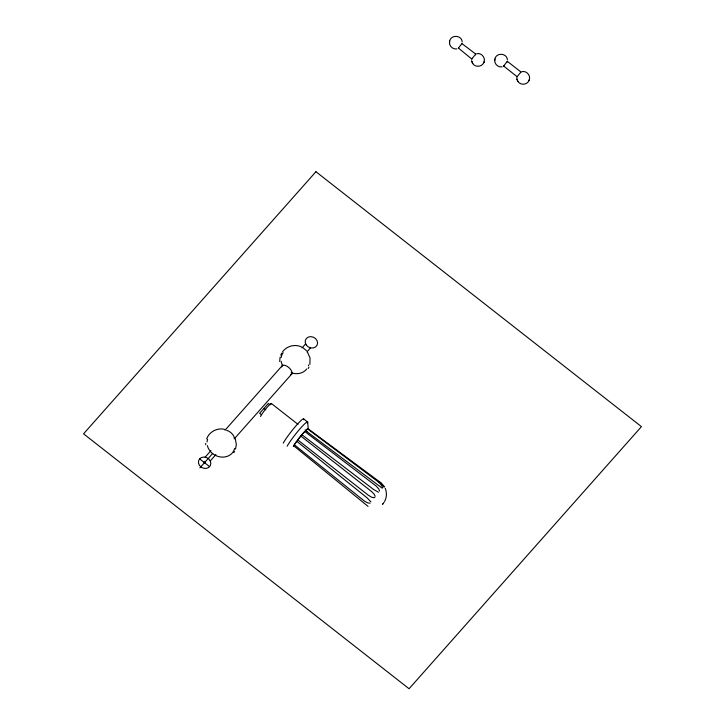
<?xml version="1.0" encoding="UTF-8"?>
<svg xmlns="http://www.w3.org/2000/svg" width="725" height="725" viewBox="0 0 725 725"><rect width="100%" height="100%" fill="white"/><g stroke="black" fill="none" stroke-linecap="round" stroke-linejoin="round"><path stroke-width="1.09" d="M472.383 58.652L471.739 59.024L458.445 48.095M517.278 76.841L503.657 66.029M503.694 65.975L507.355 61.362L520.958 71.992L520.786 72.582M205.71 443.401L205.71 444.715M449.5 42.757L449.572 41.633M494.713 60.682L494.794 59.559M516.943 76.941L520.958 71.992M308.252 429.381L307.681 422.222M449.618 41.398C450.569 34.392 461.843 34.9 462.197 41.95M494.84 59.323C495.782 52.318 507.065 52.825 507.418 59.876M449.527 41.923L449.672 41.098M494.74 59.858L494.885 59.024M280.086 357.235L279.687 361.494M309.874 364.43L310.046 358.023L307.337 351.779M370.937 501.872L367.077 497.83L296.724 441.253L294.323 444.769L364.403 501.093L367.72 502.914L370.031 503.186M507.382 61.444L507.047 62.06M483.956 62.169C485.823 57.792 481.454 52.599 476.814 53.686M529.178 80.094C531.044 75.726 526.676 70.524 522.036 71.621M235.571 449.038L236.332 444.479L235.317 438.788M384.594 501.437C386.788 497.441 387.014 492.474 385.202 488.287M206.679 438.888C209.163 431.81 217.319 427.496 224.569 429.363M472.709 63.501C475.219 67.706 482.243 66.981 483.874 62.386M517.931 81.427C520.441 85.632 527.465 84.916 529.087 80.312M483.756 62.676L484.064 61.879M528.978 80.602L529.286 79.804M280.765 355.15L281.717 353.157M300.803 436.069L297.721 439.903L300.766 435.997L371.49 491.459L374.154 494.151L375.16 496.253M307.409 429.617L308.433 428.72M308.923 367.185L308.261 368.472M462.079 43.708L475.736 54.067L475.482 54.819M293.353 446.364L294.033 445.757M458.472 48.04L461.907 43.6M293.679 445.812L294.413 444.76M294.323 444.769L296.724 441.253M233.822 452.636L234.51 451.521M382.9 503.893L384.087 502.271M296.788 441.298L297.794 439.921L368.463 495.329L371.735 497.259L374.009 497.713M307.518 428.847L305.515 430.849L307.518 428.847L379.556 482.814L382.981 487.59M282.532 351.888C286.656 345.961 295.193 343.759 301.654 347.039M378.504 492.248L373.683 489.556L301.845 434.701L305.624 430.632L382.265 488.242M300.938 435.906L301.899 434.746M308.415 428.874L307.917 429.417M382.963 503.812L382.428 504.419M224.986 430.251L282.514 365.355M205.175 457.158L210.93 450.66M302.044 347.891L305.606 343.868M199.892 467.879L212.679 453.451M210.25 460.955L215.905 454.584M306.974 351.861L310.508 347.873M234.22 438.906L292.492 373.167M504.292 65.712L503.567 66.41M374.381 497.549L374.87 497.196M307.527 428.946L307.971 428.683L380.743 482.66L384.486 486.883M301.845 434.71L304.718 431.457L376.157 486.049L378.713 488.84L379.583 491.033M456.913 48.901C453.125 49.662 449.282 46.318 449.491 42.467M502.135 66.836C498.347 67.588 494.495 64.253 494.704 60.392M303.005 347.782L306.421 350.628M377.825 481.4L379.637 482.75M303.666 418.878L307.59 421.95M271.313 403.444L298.02 424.361M305.143 429.934L306.929 431.33M270.144 404.867L268.368 403.472L259.632 413.322L261.408 414.718M264 408.402L265.776 409.788M199.629 458.843L209.607 466.664M293.761 445.83L368.055 506.394M380.272 482.397L384.313 486.783M475.736 54.067L471.73 59.015M517.124 79.741L517.732 81.118M471.912 61.815L472.519 63.193M517.632 80.955L518.013 81.562M472.419 63.03L472.8 63.637M516.843 77.856L517.043 79.451M516.979 79.206L517.188 79.968M471.667 60.746L471.83 61.525M471.757 61.281L471.975 62.033M260.474 416.485A9.053 0.988 -51.9 0 1 267.389 406.988A9.053 0.988 -51.9 0 1 271.213 404.133M281.699 366.977A6.371 3.09 41.6 0 1 288.813 367.53A6.371 3.09 41.6 0 1 290.662 374.716M226.59 430.387A6.371 3.09 41.6 0 1 234.293 438.127M306.766 368.925A14.346 12.443 27 0 1 291.106 372.695M282.75 365.717A14.346 12.443 27 0 1 281.155 361.249M281.137 357.615A14.346 12.443 27 0 1 283.185 352.731M308.642 364.929A14.346 12.443 27 0 1 308.406 365.79M234.673 448.367A14.346 12.443 27 0 1 221.071 457.049A14.346 12.443 27 0 1 207.368 445.603M207.069 441.951A14.346 12.443 27 0 1 207.586 439.314M283.203 443.129A17.563 1.921 -51.9 0 1 296.135 425.657A17.563 1.921 -51.9 0 1 303.675 419.63M287.136 446.21A17.563 1.921 -51.9 0 1 300.712 427.995A17.563 1.921 -51.9 0 1 307.355 423.4M203.852 462.441C205.619 464.924 205.374 460.194 203.852 462.441M315.928 171.716L83.556 433.831L409.072 688.75L641.444 426.635L315.928 171.716M199.565 465.522A6.371 5.528 27 0 0 210.277 465.695A6.371 5.528 27 0 0 204.015 457.04A6.371 5.528 27 0 0 199.565 465.522M306.331 345.127A6.371 5.528 27 0 0 317.024 345.272A6.371 5.528 27 0 0 310.753 336.627A6.371 5.528 27 0 0 306.331 345.127"/></g></svg>
